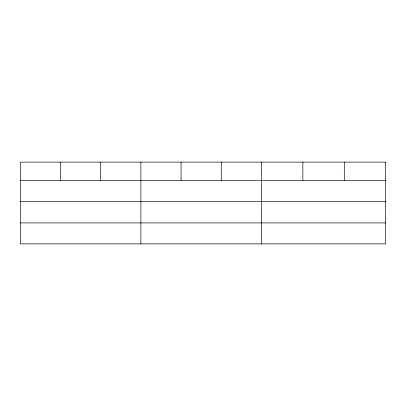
<?xml version="1.0" encoding="UTF-8"?>
<svg xmlns="http://www.w3.org/2000/svg" width="406" height="406" viewBox="0 0 406 406"><rect width="100%" height="100%" fill="white"/><g stroke="black" fill="none" stroke-linecap="round" stroke-linejoin="round"><path stroke-width="0.61" d="M20.3 180.371L385.7 180.371M20.3 201.33L385.7 201.33M20.3 222.919L385.7 222.919M344.288 162.121L344.288 180.371M302.876 162.121L302.876 180.371M261.464 162.121L261.464 243.879M221.27 162.121L221.27 180.371M181.076 162.121L181.076 180.371M140.882 162.121L140.882 243.879M100.688 162.121L100.688 180.371M60.494 162.121L60.494 180.371M385.7 162.121L20.3 162.121L20.3 243.879L385.7 243.879L385.7 162.121"/></g></svg>
